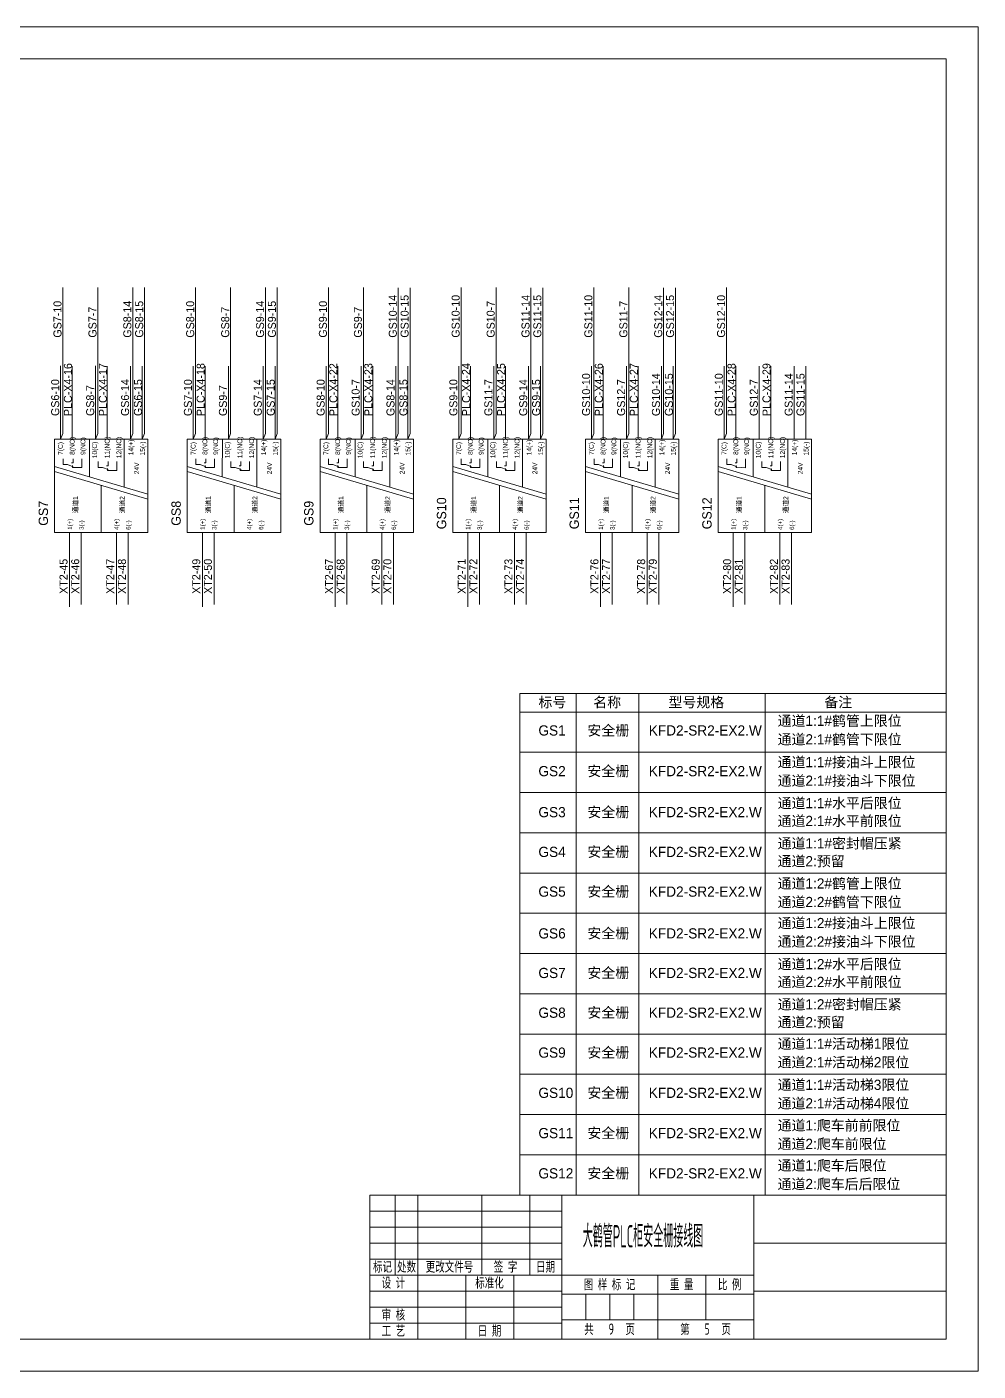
# Model space of a CAD drawing. Header units: millimetres. Extents: x 32721 to 103787, y 57624 to 127312.
# Drawn here: x 39429 to 41410, y 61252 to 64052 of the extents above; entities that cross this region are included whole.
import ezdxf
from ezdxf.enums import TextEntityAlignment as Align

# ---------------------------------------------------------------- set-up
doc = ezdxf.new("R2010")
doc.units = ezdxf.units.MM
doc.header["$LTSCALE"] = 10
for name, color, linetype, lineweight in [('1轮廓实线层', 7, 'Continuous', 18), ('2细线层', 4, 'Continuous', 18), ('6文字层', 3, 'Continuous', 18), ('图框层', 7, 'Continuous', 18)]:
    doc.layers.add(name, color=color, linetype=linetype, lineweight=lineweight)
doc.styles.get("Standard").update_dxf_attribs({"font": 'isocp.shx', "width": 0.707, "bigfont": 'hztxt.shx'})
doc.styles.add('样式 1', font='SIMYOU.TTF', dxfattribs={"width": 0.75})

msp = doc.modelspace()

# ---------------------------------------------------------------- linework, layer by layer
at = {"layer": '1轮廓实线层'}
for p, q in [((39504.12, 63508.87), (39504.12, 63205.17)), ((39504.12, 63508.85), (39504.12, 63205.15)), ((39577.02, 63508.85), (39577.02, 63205.15)), ((39649.57, 63508.85), (39649.57, 63205.15)), ((39674.23, 63508.85), (39674.23, 63205.15)), ((39780.44, 63508.8), (39780.44, 63205.1)), ((39780.44, 63508.79), (39780.44, 63205.09)), ((39853.34, 63508.79), (39853.34, 63205.09)), ((39925.89, 63508.83), (39925.89, 63205.13)), ((39950.54, 63508.83), (39950.54, 63205.13)), ((40056.76, 63508.84), (40056.76, 63205.14)), ((40056.76, 63508.82), (40056.76, 63205.13)), ((40129.66, 63508.82), (40129.66, 63205.12)), ((40202.21, 63508.78), (40202.21, 63205.08)), ((40226.86, 63508.78), (40226.86, 63205.08)), ((40333.08, 63508.82), (40333.08, 63205.13)), ((40333.08, 63508.81), (40333.08, 63205.11)), ((40405.98, 63508.81), (40405.98, 63205.11)), ((40478.53, 63508.77), (40478.53, 63205.07)), ((40503.18, 63508.77), (40503.18, 63205.07)), ((40609.4, 63508.81), (40609.4, 63205.11)), ((40609.4, 63508.8), (40609.4, 63205.1)), ((40682.3, 63508.8), (40682.3, 63205.1)), ((40754.85, 63508.75), (40754.85, 63205.06)), ((40779.5, 63508.75), (40779.5, 63205.06)), ((40885.72, 63508.8), (40885.72, 63205.1)), ((40885.72, 63508.79), (40885.72, 63205.09)), ((39499.36, 63193.51), (39499.37, 63345.63)), ((39523.66, 63193.49), (39523.67, 63345.61)), ((39572.26, 63193.5), (39572.27, 63345.62)), ((39596.56, 63193.49), (39596.57, 63345.61)), ((39644.81, 63193.49), (39644.82, 63345.6)), ((39669.46, 63193.48), (39669.47, 63345.6)), ((39775.68, 63193.44), (39775.68, 63345.56)), ((39799.98, 63193.48), (39799.98, 63345.6)), ((39848.58, 63193.44), (39848.58, 63345.56)), ((39921.13, 63193.47), (39921.14, 63345.59)), ((39945.78, 63193.47), (39945.78, 63345.59)), ((40052, 63193.48), (40052, 63345.6)), ((40076.3, 63193.46), (40076.3, 63345.58)), ((40124.9, 63193.48), (40124.9, 63345.59)), ((40149.2, 63193.46), (40149.2, 63345.58)), ((40197.45, 63193.42), (40197.46, 63345.54)), ((40222.1, 63193.42), (40222.1, 63345.54)), ((40328.32, 63193.47), (40328.32, 63345.58)), ((40352.62, 63193.45), (40352.62, 63345.57)), ((40401.22, 63193.46), (40401.22, 63345.58)), ((40425.52, 63193.45), (40425.52, 63345.57)), ((40473.77, 63193.41), (40473.78, 63345.53)), ((40498.42, 63193.41), (40498.42, 63345.52)), ((40604.64, 63193.45), (40604.64, 63345.57)), ((40628.94, 63193.44), (40628.94, 63345.56)), ((40677.54, 63193.45), (40677.54, 63345.57)), ((40701.84, 63193.43), (40701.84, 63345.55)), ((40750.09, 63193.39), (40750.1, 63345.51)), ((40774.74, 63193.39), (40774.74, 63345.51)), ((40880.96, 63193.44), (40880.96, 63345.56)), ((40905.26, 63193.42), (40905.26, 63345.54)), ((40953.86, 63193.43), (40953.86, 63345.55)), ((40978.16, 63193.42), (40978.16, 63345.54)), ((41026.41, 63193.42), (41026.42, 63345.54)), ((41051.06, 63193.42), (41051.06, 63345.53)), ((39504.12, 63205.17), (39499.36, 63193.5)), ((39577.02, 63205.17), (39572.26, 63193.5)), ((39649.57, 63205.15), (39644.81, 63193.48)), ((39674.23, 63205.15), (39669.47, 63193.48)), ((39780.44, 63205.1), (39775.68, 63193.44)), ((39853.34, 63205.1), (39848.58, 63193.44)), ((39925.89, 63205.13), (39921.13, 63193.47)), ((39950.54, 63205.13), (39945.78, 63193.47)), ((40056.76, 63205.14), (40052, 63193.48)), ((40129.66, 63205.14), (40124.9, 63193.48)), ((40202.21, 63205.08), (40197.45, 63193.42)), ((40226.86, 63205.08), (40222.1, 63193.42)), ((40333.08, 63205.13), (40328.32, 63193.46)), ((40405.98, 63205.12), (40401.22, 63193.46)), ((40478.53, 63205.07), (40473.77, 63193.41)), ((40503.18, 63205.07), (40498.42, 63193.41)), ((40609.4, 63205.11), (40604.64, 63193.45)), ((40682.3, 63205.11), (40677.54, 63193.45)), ((40754.85, 63205.06), (40750.09, 63193.39)), ((40779.5, 63205.06), (40774.74, 63193.39)), ((40885.72, 63205.1), (40880.96, 63193.44)), ((39486.86, 63193.49), (39486.85, 62999.09)), ((39486.86, 63193.49), (39681.26, 63193.48)), ((39559.74, 63114.82), (39559.74, 63193.49)), ((39631.82, 63093.37), (39631.83, 63193.49)), ((39681.26, 63193.48), (39681.25, 62999.08)), ((39763.18, 63193.48), (39763.17, 62999.08)), ((39763.18, 63193.48), (39957.58, 63193.47)), ((39836.05, 63114.8), (39836.06, 63193.48)), ((39908.14, 63093.36), (39908.15, 63193.47)), ((39957.58, 63193.47), (39957.57, 62999.07)), ((40039.5, 63193.47), (40039.49, 62999.07)), ((40039.5, 63193.47), (40233.9, 63193.46)), ((40112.37, 63114.79), (40112.38, 63193.46)), ((40184.46, 63093.34), (40184.47, 63193.46)), ((40233.9, 63193.46), (40233.89, 62999.06)), ((40315.82, 63193.45), (40315.81, 62999.05)), ((40315.82, 63193.45), (40510.22, 63193.44)), ((40388.69, 63114.78), (40388.7, 63193.45)), ((40460.78, 63093.33), (40460.79, 63193.44)), ((40510.22, 63193.44), (40510.21, 62999.04)), ((40592.14, 63193.44), (40592.13, 62999.04)), ((40592.14, 63193.44), (40786.54, 63193.43)), ((40665.01, 63114.76), (40665.02, 63193.43)), ((40737.1, 63093.31), (40737.11, 63193.43)), ((40786.54, 63193.43), (40786.53, 62999.03)), ((40868.46, 63193.42), (40868.45, 62999.02)), ((40868.46, 63193.42), (41062.86, 63193.41)), ((40941.33, 63114.75), (40941.34, 63193.42)), ((41013.42, 63093.3), (41013.43, 63193.42)), ((41062.86, 63193.41), (41062.85, 62999.01)), ((39504.66, 63152.49), (39504.66, 63140.35)), ((39504.66, 63140.35), (39513.75, 63140.35)), ((39513.75, 63140.35), (39525.72, 63135.75)), ((39521.95, 63143.66), (39525.47, 63143.66)), ((39525.47, 63143.66), (39525.47, 63152.49)), ((39543.37, 63152.49), (39543.37, 63133.91)), ((39577.56, 63146.57), (39577.56, 63134.43)), ((39598.37, 63137.74), (39598.37, 63146.57)), ((39616.27, 63146.57), (39616.27, 63127.99)), ((39616.27, 63146.57), (39616.27, 63127.99)), ((39780.98, 63152.48), (39780.98, 63140.34)), ((39780.98, 63140.34), (39790.07, 63140.34)), ((39790.07, 63140.34), (39802.04, 63135.74)), ((39798.27, 63143.64), (39801.79, 63143.64)), ((39801.79, 63143.64), (39801.79, 63152.48)), ((39819.69, 63152.48), (39819.69, 63133.9)), ((39853.88, 63146.56), (39853.88, 63134.42)), ((39874.69, 63137.72), (39874.69, 63146.56)), ((39892.59, 63146.56), (39892.59, 63127.98)), ((39892.59, 63146.56), (39892.59, 63127.98)), ((40057.3, 63152.46), (40057.3, 63140.32)), ((40057.3, 63140.32), (40066.39, 63140.32)), ((40066.39, 63140.32), (40078.36, 63135.72)), ((40074.59, 63143.63), (40078.11, 63143.63)), ((40078.11, 63143.63), (40078.11, 63152.46)), ((40096.01, 63152.46), (40096.01, 63133.89)), ((40130.2, 63146.55), (40130.2, 63134.4)), ((40151.01, 63137.71), (40151.01, 63146.54)), ((40168.91, 63146.54), (40168.91, 63127.97)), ((40168.91, 63146.54), (40168.91, 63127.97)), ((40333.62, 63152.45), (40333.62, 63140.31)), ((40333.62, 63140.31), (40342.71, 63140.31)), ((40342.71, 63140.31), (40354.68, 63135.71)), ((40350.91, 63143.62), (40354.43, 63143.61)), ((40354.43, 63143.61), (40354.43, 63152.45)), ((40372.33, 63152.45), (40372.33, 63133.87)), ((40406.52, 63146.53), (40406.52, 63134.39)), ((40427.33, 63137.7), (40427.33, 63146.53)), ((40445.23, 63146.53), (40445.23, 63127.95)), ((40445.23, 63146.53), (40445.23, 63127.95)), ((40609.94, 63152.44), (40609.94, 63140.3)), ((40609.94, 63140.3), (40619.03, 63140.29)), ((40619.03, 63140.29), (40631, 63135.69)), ((40627.23, 63143.6), (40630.75, 63143.6)), ((40630.75, 63143.6), (40630.75, 63152.44)), ((40648.65, 63152.43), (40648.65, 63133.86)), ((40682.84, 63146.52), (40682.84, 63134.38)), ((40703.65, 63137.68), (40703.65, 63146.52)), ((40721.55, 63146.52), (40721.55, 63127.94)), ((40721.55, 63146.52), (40721.55, 63127.94)), ((40886.26, 63152.42), (40886.26, 63140.28)), ((40886.26, 63140.28), (40895.35, 63140.28)), ((40895.35, 63140.28), (40907.32, 63135.68)), ((40903.55, 63143.59), (40907.07, 63143.59)), ((40907.07, 63143.59), (40907.07, 63152.42)), ((40924.97, 63152.42), (40924.97, 63133.84)), ((40959.16, 63146.5), (40959.16, 63134.36)), ((40979.97, 63137.67), (40979.97, 63146.5)), ((40997.87, 63146.5), (40997.87, 63127.93)), ((40997.87, 63146.5), (40997.87, 63127.93)), ((39486.86, 63136.5), (39681.26, 63078.66)), ((39486.86, 63126.19), (39681.26, 63068.36)), ((39524.02, 63133.91), (39524.02, 63138.34)), ((39543.37, 63133.91), (39524.02, 63133.91)), ((39543.37, 63133.91), (39535.77, 63133.91)), ((39577.56, 63134.43), (39586.65, 63134.43)), ((39586.65, 63134.43), (39598.62, 63129.83)), ((39594.85, 63137.74), (39598.37, 63137.74)), ((39596.92, 63128), (39596.92, 63132.42)), ((39616.27, 63127.99), (39596.92, 63128)), ((39616.27, 63127.99), (39608.67, 63127.99)), ((39763.18, 63136.48), (39957.58, 63078.65)), ((39763.18, 63126.18), (39957.58, 63068.34)), ((39800.34, 63133.9), (39800.34, 63138.33)), ((39819.69, 63133.9), (39800.34, 63133.9)), ((39819.69, 63133.9), (39812.09, 63133.9)), ((39853.88, 63134.42), (39862.97, 63134.42)), ((39862.97, 63134.42), (39874.94, 63129.82)), ((39871.17, 63137.72), (39874.69, 63137.72)), ((39873.24, 63127.98), (39873.24, 63132.41)), ((39892.59, 63127.98), (39873.24, 63127.98)), ((39892.59, 63127.98), (39884.99, 63127.98)), ((40039.5, 63136.47), (40233.9, 63078.64)), ((40039.5, 63126.17), (40233.9, 63068.33)), ((40076.66, 63133.89), (40076.66, 63138.31)), ((40096.01, 63133.89), (40076.66, 63133.89)), ((40096.01, 63133.89), (40088.41, 63133.89)), ((40130.2, 63134.4), (40139.29, 63134.4)), ((40139.29, 63134.4), (40151.26, 63129.8)), ((40147.49, 63137.71), (40151.01, 63137.71)), ((40149.56, 63127.97), (40149.56, 63132.39)), ((40168.91, 63127.97), (40149.56, 63127.97)), ((40168.91, 63127.97), (40161.31, 63127.97)), ((40315.82, 63136.46), (40510.22, 63078.62)), ((40315.82, 63126.15), (40510.22, 63068.32)), ((40352.98, 63133.87), (40352.98, 63138.3)), ((40372.33, 63133.87), (40352.98, 63133.87)), ((40372.33, 63133.87), (40364.73, 63133.87)), ((40406.52, 63134.39), (40415.61, 63134.39)), ((40415.61, 63134.39), (40427.58, 63129.79)), ((40423.81, 63137.7), (40427.33, 63137.7)), ((40425.88, 63127.95), (40425.88, 63132.38)), ((40445.23, 63127.95), (40425.88, 63127.95)), ((40445.23, 63127.95), (40437.63, 63127.95)), ((40592.14, 63136.44), (40786.54, 63078.61)), ((40592.14, 63126.14), (40786.54, 63068.3)), ((40629.3, 63133.86), (40629.3, 63138.29)), ((40648.65, 63133.86), (40629.3, 63133.86)), ((40648.65, 63133.86), (40641.05, 63133.86)), ((40682.84, 63134.38), (40691.93, 63134.38)), ((40691.93, 63134.38), (40703.9, 63129.78)), ((40700.13, 63137.68), (40703.65, 63137.68)), ((40702.2, 63127.94), (40702.2, 63132.37)), ((40721.55, 63127.94), (40702.2, 63127.94)), ((40721.55, 63127.94), (40713.95, 63127.94)), ((40868.46, 63136.43), (41062.86, 63078.59)), ((40868.46, 63126.12), (41062.86, 63068.29)), ((40905.62, 63133.85), (40905.62, 63138.27)), ((40924.97, 63133.84), (40905.62, 63133.85)), ((40924.97, 63133.84), (40917.37, 63133.85)), ((40959.16, 63134.36), (40968.25, 63134.36)), ((40968.25, 63134.36), (40980.22, 63129.76)), ((40976.45, 63137.67), (40979.97, 63137.67)), ((40978.52, 63127.93), (40978.52, 63132.35)), ((40997.87, 63127.93), (40978.52, 63127.93)), ((40997.87, 63127.93), (40990.27, 63127.93)), ((39584.05, 62999.09), (39584.06, 63097.28)), ((39860.37, 62999.07), (39860.38, 63097.26)), ((40136.69, 62999.06), (40136.7, 63097.25)), ((40413.01, 62999.05), (40413.02, 63097.23)), ((40689.33, 62999.03), (40689.34, 63097.22)), ((40965.65, 62999.02), (40965.66, 63097.21)), ((39486.85, 62999.09), (39681.25, 62999.08)), ((39518.18, 62999.09), (39518.17, 62843.9)), ((39542.48, 62999.09), (39542.47, 62848.71)), ((39615.48, 62999.09), (39615.47, 62848.71)), ((39639.78, 62999.09), (39639.77, 62848.71)), ((39763.17, 62999.08), (39957.57, 62999.07)), ((39794.5, 62999.08), (39794.49, 62843.88)), ((39818.8, 62999.08), (39818.79, 62848.7)), ((40039.49, 62999.07), (40233.89, 62999.06)), ((40070.82, 62999.06), (40070.81, 62843.87)), ((40095.12, 62999.06), (40095.11, 62848.68)), ((40168.12, 62999.06), (40168.11, 62848.68)), ((40192.42, 62999.06), (40192.41, 62848.68)), ((40315.81, 62999.05), (40510.21, 62999.04)), ((40347.14, 62999.05), (40347.13, 62843.86)), ((40371.44, 62999.05), (40371.43, 62848.67)), ((40444.44, 62999.05), (40444.43, 62848.67)), ((40468.74, 62999.04), (40468.73, 62848.66)), ((40592.13, 62999.04), (40786.53, 62999.03)), ((40623.46, 62999.04), (40623.45, 62843.84)), ((40647.76, 62999.04), (40647.75, 62848.66)), ((40720.76, 62999.03), (40720.75, 62848.65)), ((40745.06, 62999.03), (40745.05, 62848.65)), ((40868.45, 62999.02), (41062.85, 62999.01)), ((40899.78, 62999.02), (40899.77, 62843.83)), ((40924.08, 62999.02), (40924.07, 62848.64)), ((40997.08, 62999.02), (40997.07, 62848.64)), ((41021.38, 62999.02), (41021.37, 62848.64)), ((40455.26, 62663.43), (41342.86, 62663.43)), ((40455.26, 62663.43), (40455.26, 61618.65)), ((40572.83, 62663.43), (40572.83, 61618.65)), ((40702.97, 62663.43), (40702.97, 61618.65)), ((40966.49, 62663.43), (40966.49, 61618.65)), ((41342.86, 62663.43), (41342.86, 61786.34)), ((40455.26, 62624.81), (41342.86, 62624.81)), ((40455.26, 62540.96), (41342.86, 62540.96)), ((40455.26, 62457.11), (41342.86, 62457.11)), ((40455.26, 62373.27), (41342.86, 62373.27)), ((40455.26, 62289.42), (41342.86, 62289.42)), ((40455.26, 62205.58), (41342.86, 62205.58)), ((40455.26, 62121.73), (41342.86, 62121.73)), ((40455.26, 62037.88), (41342.86, 62037.88)), ((40455.26, 61954.04), (41342.86, 61954.04)), ((40455.26, 61870.19), (41342.86, 61870.19)), ((40455.26, 61786.34), (41342.86, 61786.34)), ((40455.26, 61702.5), (41342.86, 61702.5)), ((41342.86, 61618.65), (40142.86, 61618.65)), ((40142.86, 61318.65), (40142.86, 61618.65)), ((40455.26, 61618.65), (41342.86, 61618.65)), ((40455.26, 61618.65), (41342.86, 61618.65)), ((40142.86, 61318.65), (41342.86, 61318.65))]:
    msp.add_line(p, q, dxfattribs=at)
at = {"layer": '2细线层'}
for p, q in [((41409.53, 64051.98), (37449.53, 64051.98)), ((41409.53, 64051.98), (41409.53, 61251.98)), ((40196.2, 61451.98), (40196.2, 61618.65)), ((40242.86, 61451.98), (40242.86, 61618.65)), ((40376.2, 61451.98), (40376.2, 61618.65)), ((40476.2, 61451.98), (40476.2, 61618.65)), ((40542.86, 61318.65), (40542.86, 61618.65)), ((40942.86, 61318.65), (40942.86, 61618.65)), ((40142.86, 61585.32), (40542.86, 61585.32)), ((40142.86, 61551.98), (40542.86, 61551.98)), ((40142.86, 61518.65), (40542.86, 61518.65)), ((40942.86, 61518.65), (41342.86, 61518.65)), ((40142.86, 61485.32), (40542.86, 61485.32)), ((40142.86, 61451.98), (40942.86, 61451.98)), ((40242.86, 61318.65), (40242.86, 61451.98)), ((40342.86, 61318.65), (40342.86, 61451.98)), ((40442.86, 61318.65), (40442.86, 61451.98)), ((40742.86, 61318.65), (40742.86, 61451.98)), ((40842.86, 61358.65), (40842.86, 61451.98)), ((40142.86, 61418.65), (40542.86, 61418.65)), ((40542.86, 61411.98), (40942.86, 61411.98)), ((40592.86, 61358.65), (40592.86, 61411.98)), ((40642.86, 61358.65), (40642.86, 61411.98)), ((40692.86, 61358.65), (40692.86, 61411.98)), ((40942.86, 61418.65), (41342.86, 61418.65)), ((40142.86, 61385.32), (40542.86, 61385.32)), ((40142.86, 61351.98), (40542.86, 61351.98)), ((40542.86, 61358.65), (40942.86, 61358.65)), ((41409.53, 61251.98), (37449.53, 61251.98))]:
    msp.add_line(p, q, dxfattribs=at)
at = {"layer": '图框层'}
for p, q in [((41342.86, 63985.32), (37616.2, 63985.32)), ((41342.86, 63985.32), (41342.86, 61318.65)), ((41342.86, 61318.65), (41342.86, 61618.65)), ((37616.2, 61318.65), (41342.86, 61318.65))]:
    msp.add_line(p, q, dxfattribs=at)

# ---------------------------------------------------------------- texts
at = {"layer": '1轮廓实线层', "style": '样式 1'}
for s, height, rotation, p in [('GS7-10', 16.667, 89.99715, (39501.16, 63404.6)), ('GS8-14', 16.667, 89.99715, (39646.61, 63404.58)), ('GS8-15', 16.667, 89.99715, (39671.26, 63404.58)), ('GS8-10', 16.667, 89.99715, (39777.48, 63404.54)), ('GS9-14', 16.667, 89.99715, (39922.93, 63404.57)), ('GS9-15', 16.667, 89.99715, (39947.58, 63404.57)), ('GS9-10', 16.667, 89.99715, (40053.8, 63404.57)), ('GS10-14', 16.667, 89.99715, (40199.25, 63404.52)), ('GS10-15', 16.667, 89.99715, (40223.9, 63404.52)), ('GS10-10', 16.667, 89.9971, (40330.12, 63404.56)), ('GS10-7', 16.667, 89.9971, (40403.02, 63404.56)), ('GS11-14', 16.667, 89.9971, (40475.57, 63404.5)), ('GS11-15', 16.667, 89.9971, (40500.22, 63404.5)), ('GS11-10', 16.667, 89.9971, (40606.44, 63404.55)), ('GS11-7', 16.667, 89.9971, (40679.34, 63404.54)), ('GS12-14', 16.667, 89.9971, (40751.89, 63404.49)), ('GS12-15', 16.667, 89.9971, (40776.54, 63404.49)), ('GS12-10', 16.667, 89.9971, (40882.76, 63404.53)), ('GS7-7', 16.667, 89.99715, (39574.06, 63404.6)), ('GS8-7', 16.667, 89.99715, (39850.38, 63404.54)), ('GS9-7', 16.667, 89.99715, (40126.7, 63404.57)), ('PLC-X4-16', 16.667, 89.9971, (39522.9, 63241.35)), ('PLC-X4-17', 16.667, 89.9971, (39595.73, 63241.34)), ('PLC-X4-18', 16.667, 89.9971, (39799.22, 63241.33)), ('PLC-X4-22', 16.667, 89.9971, (40075.54, 63241.32)), ('PLC-X4-23', 16.667, 89.9971, (40148.37, 63241.31)), ('PLC-X4-24', 16.667, 89.9971, (40351.86, 63241.3)), ('PLC-X4-25', 16.667, 89.9971, (40424.69, 63241.3)), ('PLC-X4-26', 16.667, 89.99715, (40628.18, 63241.29)), ('PLC-X4-27', 16.667, 89.99715, (40701.01, 63241.29)), ('PLC-X4-28', 16.667, 89.99715, (40904.5, 63241.28)), ('PLC-X4-29', 16.667, 89.99715, (40977.33, 63241.27)), ('GS6-10', 16.667, 89.9971, (39496.4, 63241.36)), ('GS6-14', 16.667, 89.99715, (39641.86, 63241.34)), ('GS6-15', 16.667, 89.99715, (39668.75, 63241.34)), ('GS7-10', 16.667, 89.99715, (39772.72, 63241.3)), ('GS7-14', 16.667, 89.99715, (39918.18, 63241.33)), ('GS7-15', 16.667, 89.99715, (39945.07, 63241.32)), ('GS8-10', 16.667, 89.99715, (40049.04, 63241.33)), ('GS10-7', 16.667, 89.99715, (40121.95, 63241.33)), ('GS8-14', 16.667, 89.99715, (40194.5, 63241.28)), ('GS8-15', 16.667, 89.99715, (40221.39, 63241.27)), ('GS9-10', 16.667, 89.9971, (40325.36, 63241.32)), ('GS11-7', 16.667, 89.9971, (40398.27, 63241.32)), ('GS9-14', 16.667, 89.9971, (40470.82, 63241.26)), ('GS9-15', 16.667, 89.9971, (40497.71, 63241.26)), ('GS10-10', 16.667, 89.9971, (40601.68, 63241.31)), ('GS12-7', 16.667, 89.9971, (40674.58, 63241.31)), ('GS10-14', 16.667, 89.9971, (40747.14, 63241.25)), ('GS10-15', 16.667, 89.9971, (40774.03, 63241.25)), ('GS11-10', 16.667, 89.9971, (40878, 63241.29)), ('GS12-7', 16.667, 89.9971, (40950.9, 63241.29)), ('GS11-14', 16.667, 89.9971, (41023.46, 63241.27)), ('GS11-15', 16.667, 89.9971, (41048.1, 63241.27)), ('GS8-7', 16.667, 89.99715, (39569.31, 63241.36)), ('GS9-7', 16.667, 89.99715, (39845.63, 63241.3)), ('8(NO)', 10, 89.99715, (39528.46, 63160.5)), ('11(NO)', 10, 89.99715, (39601.31, 63153.62)), ('8(NO)', 10, 89.99715, (39804.78, 63160.49)), ('11(NO)', 10, 89.99715, (39877.63, 63153.61)), ('8(NO)', 10, 89.99715, (40081.1, 63160.48)), ('11(NO)', 10, 89.99715, (40153.95, 63153.59)), ('8(NO)', 10, 89.99715, (40357.42, 63160.46)), ('11(NO)', 10, 89.99715, (40430.27, 63153.58)), ('8(NO)', 10, 89.99715, (40633.74, 63160.45)), ('11(NO)', 10, 89.99715, (40706.59, 63153.57)), ('8(NO)', 10, 89.99715, (40910.06, 63160.44)), ('11(NO)', 10, 89.99715, (40982.91, 63153.55)), ('7(C)', 10, 89.99715, (39503.95, 63160.51)), ('9(NC)', 10, 89.99715, (39550.91, 63160.5)), ('10(C)', 10, 89.99715, (39575.19, 63153.62)), ('12(NC)', 10, 89.99715, (39625.68, 63153.62)), ('14(+)', 10, 89.99715, (39650.67, 63159.74)), ('15(-)', 10, 89.99715, (39674.95, 63159.27)), ('7(C)', 10, 89.99715, (39780.27, 63160.49)), ('9(NC)', 10, 89.99715, (39827.23, 63160.49)), ('10(C)', 10, 89.99715, (39851.51, 63153.61)), ('12(NC)', 10, 89.99715, (39902, 63153.61)), ('14(+)', 10, 89.99715, (39926.99, 63159.72)), ('15(-)', 10, 89.99715, (39951.27, 63159.26)), ('7(C)', 10, 89.99715, (40056.59, 63160.48)), ('9(NC)', 10, 89.99715, (40103.55, 63160.48)), ('10(C)', 10, 89.99715, (40127.83, 63153.59)), ('12(NC)', 10, 89.99715, (40178.32, 63153.59)), ('14(+)', 10, 89.99715, (40203.31, 63159.71)), ('15(-)', 10, 89.99715, (40227.59, 63159.24)), ('7(C)', 10, 89.99715, (40332.9, 63160.46)), ('9(NC)', 10, 89.99715, (40379.87, 63160.46)), ('10(C)', 10, 89.99715, (40404.15, 63153.58)), ('12(NC)', 10, 89.99715, (40454.64, 63153.58)), ('14(+)', 10, 89.99715, (40479.63, 63159.7)), ('15(-)', 10, 89.99715, (40503.91, 63159.23)), ('7(C)', 10, 89.99715, (40609.22, 63160.45)), ('9(NC)', 10, 89.99715, (40656.19, 63160.45)), ('10(C)', 10, 89.99715, (40680.47, 63153.57)), ('12(NC)', 10, 89.99715, (40730.95, 63153.56)), ('14(+)', 10, 89.99715, (40755.95, 63159.68)), ('15(-)', 10, 89.99715, (40780.23, 63159.22)), ('7(C)', 10, 89.99715, (40885.54, 63160.44)), ('9(NC)', 10, 89.99715, (40932.51, 63160.43)), ('10(C)', 10, 89.99715, (40956.79, 63153.55)), ('12(NC)', 10, 89.99715, (41007.27, 63153.55)), ('14(+)', 10, 89.99715, (41032.27, 63159.67)), ('15(-)', 10, 89.99715, (41056.55, 63159.2)), ('24V', 10, 89.99715, (39662.82, 63120.18)), ('24V', 10, 89.99715, (39939.14, 63120.16)), ('24V', 10, 89.99715, (40215.46, 63120.15)), ('24V', 10, 89.99715, (40491.78, 63120.13)), ('24V', 10, 89.99715, (40768.1, 63120.12)), ('24V', 10, 89.99715, (41044.42, 63120.11)), ('通道1', 10, 89.99715, (39535.3, 63038.83)), ('通道2', 10, 89.99715, (39632.6, 63038.82)), ('通道1', 10, 89.99715, (39811.62, 63038.81)), ('通道2', 10, 89.99715, (39908.92, 63038.81)), ('通道1', 10, 89.99715, (40087.94, 63038.8)), ('通道2', 10, 89.99715, (40185.24, 63038.79)), ('通道1', 10, 89.99715, (40364.26, 63038.79)), ('通道2', 10, 89.99715, (40461.56, 63038.78)), ('通道1', 10, 89.99715, (40640.58, 63038.77)), ('通道2', 10, 89.99715, (40737.88, 63038.77)), ('通道1', 10, 89.99715, (40916.9, 63038.76)), ('通道2', 10, 89.99715, (41014.2, 63038.75)), ('1(+)', 9.167, 89.99715, (39523.15, 63004.53)), ('3(-)', 9.167, 89.99715, (39547.43, 63004.36)), ('4(+)', 9.167, 89.99715, (39620.41, 63004.35)), ('6(-)', 9.167, 89.99715, (39644.92, 63004.35)), ('1(+)', 9.167, 89.99715, (39799.47, 63004.52)), ('3(-)', 9.167, 89.99715, (39823.75, 63004.34)), ('4(+)', 9.167, 89.99715, (39896.73, 63004.34)), ('6(-)', 9.167, 89.99715, (39921.24, 63004.34)), ('1(+)', 9.167, 89.99715, (40075.79, 63004.5)), ('3(-)', 9.167, 89.99715, (40100.07, 63004.33)), ('4(+)', 9.167, 89.99715, (40173.05, 63004.33)), ('6(-)', 9.167, 89.99715, (40197.56, 63004.33)), ('1(+)', 9.167, 89.99715, (40352.11, 63004.49)), ('3(-)', 9.167, 89.99715, (40376.39, 63004.32)), ('4(+)', 9.167, 89.99715, (40449.37, 63004.31)), ('6(-)', 9.167, 89.99715, (40473.88, 63004.31)), ('1(+)', 9.167, 89.99715, (40628.43, 63004.48)), ('3(-)', 9.167, 89.99715, (40652.71, 63004.3)), ('4(+)', 9.167, 89.99715, (40725.69, 63004.3)), ('6(-)', 9.167, 89.99715, (40750.2, 63004.3)), ('1(+)', 9.167, 89.99715, (40904.75, 63004.46)), ('3(-)', 9.167, 89.99715, (40929.03, 63004.29)), ('4(+)', 9.167, 89.99715, (41002.01, 63004.29)), ('6(-)', 9.167, 89.99715, (41026.52, 63004.28)), ('XT2-45', 16.667, 89.9971, (39513.76, 62870.99)), ('XT2-46', 16.667, 89.9971, (39538.06, 62870.99)), ('XT2-47', 16.667, 89.9971, (39611.06, 62870.98)), ('XT2-48', 16.667, 89.9971, (39635.36, 62870.98)), ('XT2-49', 16.667, 89.9971, (39790.08, 62870.98)), ('XT2-50', 16.667, 89.9971, (39814.38, 62870.97)), ('XT2-67', 16.667, 89.9971, (40066.4, 62870.96)), ('XT2-68', 16.667, 89.9971, (40090.7, 62870.96)), ('XT2-69', 16.667, 89.9971, (40163.7, 62870.96)), ('XT2-70', 16.667, 89.9971, (40188, 62870.96)), ('XT2-71', 16.667, 89.9971, (40342.72, 62870.95)), ('XT2-72', 16.667, 89.9971, (40367.02, 62870.95)), ('XT2-73', 16.667, 89.9971, (40440.02, 62870.94)), ('XT2-74', 16.667, 89.9971, (40464.32, 62870.94)), ('XT2-76', 16.667, 89.9971, (40619.04, 62870.93)), ('XT2-77', 16.667, 89.9971, (40643.34, 62870.93)), ('XT2-78', 16.667, 89.9971, (40716.34, 62870.93)), ('XT2-79', 16.667, 89.9971, (40740.64, 62870.93)), ('XT2-80', 16.667, 89.9971, (40895.36, 62870.92)), ('XT2-81', 16.667, 89.9971, (40919.66, 62870.92)), ('XT2-82', 16.667, 89.9971, (40992.66, 62870.92)), ('XT2-83', 16.667, 89.9971, (41016.96, 62870.91))]:
    msp.add_text(s, height=height, rotation=rotation, dxfattribs=at).set_placement(p)
for s, rotation, p in [('GS7', 89.99715, (39473.13, 63038.82)), ('GS8', 89.99715, (39749.45, 63038.8)), ('GS9', 89.99715, (40025.77, 63038.79)), ('GS10', 89.9971, (40302.09, 63038.78)), ('GS11', 89.9971, (40578.41, 63038.76)), ('GS12', 89.9971, (40854.73, 63038.75))]:
    msp.add_text(s, height=19.444, rotation=rotation, dxfattribs=at).set_placement(p, align=Align.CENTER)
at = {"layer": '6文字层', "style": '样式 1'}
for s, height, p in [('标号', 21.262, (40494.11, 62634.6)), ('名称', 21.262, (40608.37, 62634.6)), ('型号规格', 21.262, (40764.91, 62634.6)), ('备注', 21.262, (41089.41, 62634.6)), ('通道1:1#鹤管上限位', 21.2625, (40992.04, 62595.98)), ('GS1', 21.262, (40494.11, 62575.87)), ('安全栅', 21.262, (40596.11, 62575.87)), ('KFD2-SR2-EX2.W', 21.2625, (40723.81, 62575.87)), ('通道2:1#鹤管下限位', 21.2625, (40992.04, 62557.35)), ('通道1:1#接油斗上限位', 21.2625, (40992.04, 62509.84)), ('GS2', 21.262, (40494.11, 62491.1)), ('安全栅', 21.262, (40596.11, 62491.21)), ('KFD2-SR2-EX2.W', 21.2625, (40723.81, 62491.1)), ('通道2:1#接油斗下限位', 21.2625, (40992.04, 62471.22)), ('通道1:1#水平后限位', 21.2625, (40992.04, 62424.57)), ('GS3', 21.262, (40494.11, 62405.71)), ('安全栅', 21.262, (40596.11, 62405.81)), ('KFD2-SR2-EX2.W', 21.2625, (40723.81, 62405.71)), ('通道2:1#水平前限位', 21.2625, (40992.04, 62387.37)), ('通道1:1#密封帽压紧', 21.2625, (40992.04, 62340.72)), ('GS4', 21.262, (40494.11, 62322.88)), ('安全栅', 21.262, (40596.11, 62323.06)), ('KFD2-SR2-EX2.W', 21.2625, (40723.81, 62322.88)), ('通道2:预留', 21.263, (40992.04, 62303.52)), ('通道1:2#鹤管上限位', 21.2625, (40992.04, 62257.15)), ('GS5', 21.262, (40494.11, 62240.16)), ('安全栅', 21.262, (40596.11, 62240.34)), ('KFD2-SR2-EX2.W', 21.2625, (40723.81, 62240.16)), ('通道2:2#鹤管下限位', 21.2625, (40992.04, 62218.52)), ('通道1:2#接油斗上限位', 21.2625, (40992.04, 62174.71)), ('GS6', 21.262, (40494.11, 62153.15)), ('安全栅', 21.262, (40596.11, 62153.33)), ('KFD2-SR2-EX2.W', 21.2625, (40723.81, 62153.15)), ('通道2:2#接油斗下限位', 21.2625, (40992.04, 62136.09)), ('通道1:2#水平后限位', 21.2625, (40992.04, 62089.18)), ('GS7', 21.262, (40494.11, 62070.72)), ('安全栅', 21.262, (40596.11, 62070.9)), ('KFD2-SR2-EX2.W', 21.2625, (40723.81, 62070.72)), ('通道2:2#水平前限位', 21.2625, (40992.04, 62051.99)), ('通道1:2#密封帽压紧', 21.2625, (40992.04, 62005.34)), ('GS8', 21.262, (40494.11, 61987.95)), ('安全栅', 21.262, (40596.11, 61988.13)), ('KFD2-SR2-EX2.W', 21.2625, (40723.81, 61987.95)), ('通道2:预留', 21.263, (40992.04, 61968.14)), ('通道1:1#活动梯1限位', 21.2625, (40992.04, 61923.33)), ('GS9', 21.262, (40494.11, 61904.85)), ('安全栅', 21.262, (40596.11, 61905.03)), ('KFD2-SR2-EX2.W', 21.2625, (40723.81, 61904.85)), ('通道2:1#活动梯2限位', 21.2625, (40992.04, 61884.7)), ('通道1:1#活动梯3限位', 21.2625, (40992.04, 61837.77)), ('GS10', 21.263, (40494.11, 61821.01)), ('安全栅', 21.262, (40596.11, 61821.19)), ('KFD2-SR2-EX2.W', 21.2625, (40723.81, 61821.01)), ('通道2:1#活动梯4限位', 21.2625, (40992.04, 61799.15)), ('通道1:爬车前前限位', 21.262, (40992.04, 61753.26)), ('GS11', 21.263, (40494.11, 61737.16)), ('安全栅', 21.262, (40596.11, 61737.34)), ('KFD2-SR2-EX2.W', 21.2625, (40723.81, 61737.16)), ('通道2:爬车前限位', 21.262, (40992.04, 61714.64)), ('通道1:爬车后限位', 21.262, (40992.04, 61669.78)), ('GS12', 21.263, (40494.11, 61653.31)), ('安全栅', 21.262, (40596.11, 61653.49)), ('KFD2-SR2-EX2.W', 21.2625, (40723.81, 61653.31)), ('通道2:爬车后后限位', 21.262, (40992.04, 61631.16))]:
    msp.add_text(s, height=height, dxfattribs=at).set_placement(p)
at = {"layer": '6文字层', "width": 0.707}
for s, p in [('标记', (40169.53, 61468.65)), ('处数', (40219.53, 61468.65))]:
    msp.add_text(s, height=23.333, dxfattribs=at).set_placement(p, align=Align.MIDDLE_CENTER)
at = {"layer": '6文字层', "char_height": 23.333, "attachment_point": 5}
for s, insert, width in [(' 更改文件号 ', (40304.23, 61468.65), 139.6325), (' 签 字 ', (40420.89, 61468.65), 81.305), (' 日期 ', (40504.23, 61468.65), 65.3975), (' 设 计 ', (40187.56, 61435.35), 81.305), (' 标准化 ', (40387.56, 61435.35), 90.9673), (' 图 样 标 记 ', (40637.56, 61431.98), 163.4348), (' 重 量 ', (40787.56, 61431.98), 81.305), (' 比 例 ', (40887.56, 61431.98), 81.305), (' 审 核 ', (40187.56, 61368.65), 81.305), (' 工 艺 ', (40187.56, 61335.32), 81.305), (' 日 期 ', (40387.56, 61335.32), 81.305), ('共       页', (40642.18, 61338.65), 156.9245), ('第       页', (40842.18, 61338.65), 156.7183)]:
    msp.add_mtext(s, dxfattribs=dict(at, insert=insert, width=width))
at = {"layer": '6文字层'}
for tag, p, height, width in [('大鹤管PLC柜安全栅接线图', (40586.45, 61509.55), 46.67, 0.446978), ('9', (40640.03, 61327.96), 23.33, 0.74953), ('5', (40840.03, 61327.96), 23.33, 0.684294)]:
    msp.add_attdef(tag, p, '', height=height, dxfattribs=dict(at, width=width))

doc.saveas('drawing.dxf')
